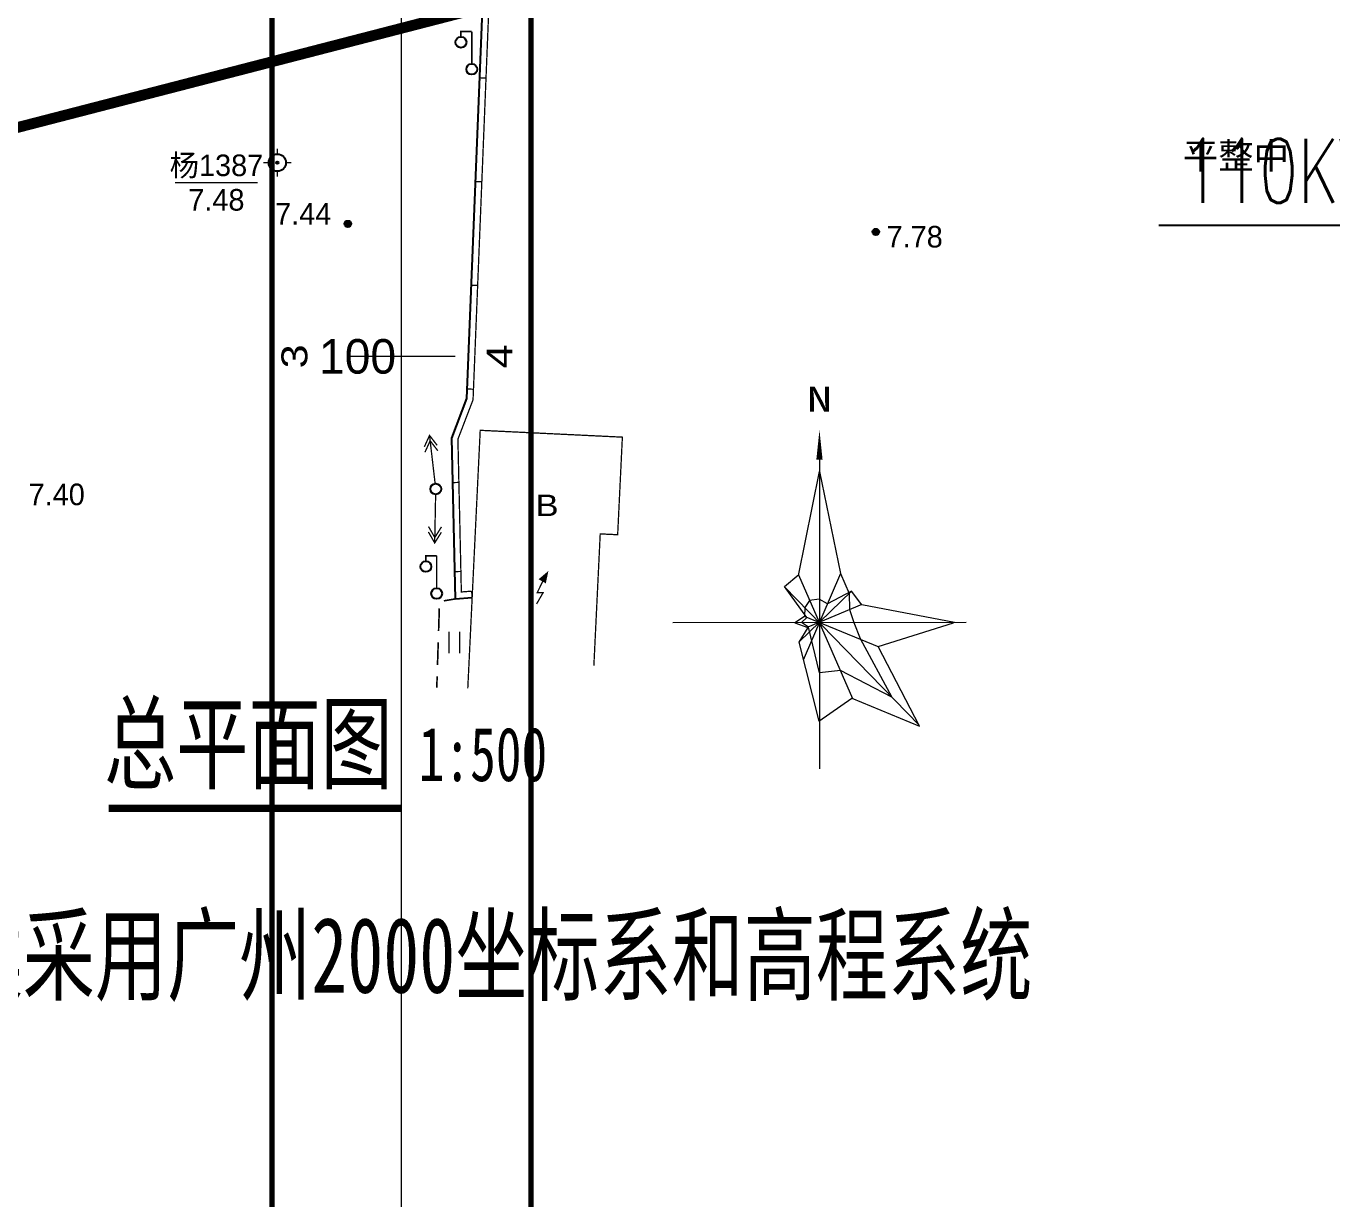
# Model space of a CAD drawing. Extents: x -83084 to 31773731, y -158416 to 241421036.
# Drawn here: x 32082.6 to 32143.1, y 241060.9 to 241115.3 of the extents above; entities that cross this region are included whole.
import ezdxf
from ezdxf.enums import TextEntityAlignment as Align
from ezdxf.xclip import XClip

# ---------------------------------------------------------------- set-up
doc = ezdxf.new("R2010")
doc.units = 0
doc.header["$LTSCALE"] = 1000
doc.header["$MEASUREMENT"] = 0
doc.header["$XCLIPFRAME"] = 0
for name, pattern in [('1', [0]), ('10010', [0]), ('2', [0]), ('677', [0]), ('721020', [0]), ('CENTER2', [1.125, 0.75, -0.125, 0.125, -0.125]), ('DASH', [0.35, 0.25, -0.1])]:
    doc.linetypes.add(name, pattern=pattern)
for name, color, linetype, lineweight in [('110KV电缆', 6, 'DASH', 0), ('A-ANNO-TEXT1', 7, 'Continuous', 15), ('A-ANNO-TEXT2', 7, 'Continuous', 15)]:
    doc.layers.add(name, color=color, linetype=linetype, lineweight=lineweight)
for name, color, linetype in [('DIM_LEAD', 3, 'Continuous'), ('GZ_BJT_用地界线', 1, 'Continuous'), ('PUB_TEXT', 7, 'Continuous'), ('规划道路边线', 165, 'Continuous')]:
    doc.layers.add(name, color=color, linetype=linetype)
doc.layers.add('地形', color=7, linetype='Continuous', true_color=0x323232)
doc.layers.add('建筑控制线', color=7, linetype='Continuous', true_color=0xff0505)
doc.styles.add('20170303 总平面图(现场施工蓝图 V1.0版)$0$HT', font='simhei.ttf', dxfattribs={"width": 0.7})
doc.styles.add('5-100', font='simhei.ttf', dxfattribs={"width": 0.7})
doc.styles.add('7-100', font='simhei.ttf', dxfattribs={"width": 0.7})
doc.styles.add('_TCH_DIM', font='SIMPLEX', dxfattribs={"bigfont": 'GBCBIG'})
doc.styles.add('DMHT', font='')
doc.styles.add('GKST', font='')
doc.styles.add('JMHT', font='')
doc.styles.add('KZHT', font='')
doc.styles.add('TKH', font='')
doc.styles.get('DMHT').set_extended_font_data('方正细等线简体')
doc.styles.get('GKST').set_extended_font_data('方正细等线简体')
doc.styles.get('JMHT').set_extended_font_data('方正细等线简体')
doc.styles.get('KZHT').set_extended_font_data('方正细等线简体')
doc.styles.get('TKH').set_extended_font_data('方正细等线简体')

# ---------------------------------------------------------------- blocks, each defined once
blk = doc.blocks.new('jjjg')
at = {"layer": '建筑控制线', "color": 1, "linetype": 'CENTER2', "ltscale": 0.01, "const_width": 0.5}
blk.add_lwpolyline([(383.239, 107.973), (344.513, 97.96), (232.405, 68.975), (183.609, 58.956), (155.208, 51.953), (155.198, 51.951), (135.846, 179.065), (134.192, 189.926), (133.85, 194.329), (133.812, 204.312), (133.812, 204.314), (133.604, 259.566), (133.74, 265.128), (133.853, 269.743), (134.678, 279.892), (134.86, 281.203), (147.348, 281.975), (306.164, 287.26), (316.913, 289.169, 0.024864), (335.611, 291.821, 0.001838), (336.982, 292.091), (359.271, 296.561)], format="xyb", dxfattribs=at)
blk.add_lwpolyline([(494.359, 136.702), (383.239, 107.973), (344.513, 97.96), (232.405, 68.975), (183.609, 58.956), (152.953, 183.282), (146.967, 207.555), (168.731, 244.6), (203.627, 103.082, 0.417511), (228.052, 88.507), (339.507, 117.323, 0.414214), (346.685, 129.508), (366.048, 134.514, 0.414214), (378.233, 127.336), (473.781, 152.039, 0.284842), (488.344, 167.276, 0.182676), (486.181, 181.252), (468.473, 212.548, -0.074148), (445.195, 273.123), (466.343, 230.518), (514.694, 142.859)], format="xyb", close=True, dxfattribs=at)
blk.add_lwpolyline([(494.359, 136.702), (383.239, 107.973), (344.513, 97.96), (232.405, 68.975), (183.609, 58.956), (152.953, 183.282), (146.967, 207.555), (168.731, 244.6), (203.627, 103.082, 0.417511), (228.052, 88.507), (339.507, 117.323, 0.414214), (346.685, 129.508), (366.048, 134.514, 0.414214), (378.233, 127.336), (473.781, 152.039, 0.284842), (488.344, 167.276, 0.182676), (486.181, 181.252), (468.473, 212.548, -0.074148), (445.195, 273.123), (466.343, 230.518), (514.694, 142.859)], format="xyb", close=True, dxfattribs=at)
blk = doc.blocks.new('vklkjilu')
for p, q in [((0, 7.549), (0, -6.789)), ((-0.97, 2.175), (-0.001, 6.99)), ((-0.001, 6.99), (0.981, 2.268)), ((-1.623, 1.667), (-0.963, 2.214)), ((-0.975, 2.204), (1.53, -3.52)), ((0.98, 2.27), (-0.753, -1.747)), ((0.981, 2.268), (1.383, 1.334)), ((-0.592, 0.235), (-1.623, 1.667)), ((-1.617, 1.648), (4.619, -4.76)), ((1.481, 1.449), (-0.954, -0.919)), ((1.383, 1.334), (1.395, 0.603)), ((1.962, 0.827), (-0.533, -0.227)), ((-6.789, -0.011), (6.789, 0.011)), ((-0.826, 0.002), (-0.592, 0.235)), ((-0.512, -0.219), (-0.826, 0.002)), ((-0.707, 0.284), (2.752, -1.126)), ((1.395, 0.603), (1.588, -0.01)), ((0.006, -2.332), (-0.512, -0.219)), ((1.588, -0.01), (1.889, -0.752)), ((1.889, -0.752), (3.345, -3.459)), ((0.982, -2.232), (0.006, -2.332)), ((3.345, -3.459), (0.982, -2.232))]:
    blk.add_line(p, q)
blk.add_lwpolyline([(0, 8.924, 0, 0.288, 0), (0, 7.549, 0.288, 0.288, 0)], format="xyseb")
blk.add_lwpolyline([(6.259, 0.003), (1.96, 0.812), (1.487, 1.442), (0.373, 0.864), (-0.008, 1.085), (-0.454, 1.024), (-0.673, 0.697), (-0.7, 0.276), (-1.144, -0.012), (-0.533, -0.228), (-0.957, -0.91), (-0.029, -4.579), (1.503, -3.509), (4.641, -4.803), (2.721, -1.123), (6.207, -0.023)])
at = {"style": '20170303 总平面图(现场施工蓝图 V1.0版)$0$HT', "width": 1.5}
blk.add_text('N', height=1.152, dxfattribs=at).set_placement((0, 10.348), align=Align.MIDDLE_CENTER)
blk = doc.blocks.new('51815002')
at = {"linetype": '2'}
blk.add_hatch(color=0, dxfattribs=at).paths.add_polyline_path([(0.291, 2.3), (1, 2.9), (0.811, 2)])
at = {"color": 0, "linetype": 'Continuous', "lineweight": -3, "const_width": 0.12}
blk.add_lwpolyline([(0, 0), (0.606, 1.05), (0.06, 1.05), (0.811, 2.6)], dxfattribs=at)
blk.add_lwpolyline([(0.291, 2.3), (1, 2.9), (0.811, 2)], close=True, dxfattribs=at)
blk = doc.blocks.new('51133001')
at = {"color": 0, "linetype": 'Continuous', "lineweight": -3, "const_width": 0.12}
for points in [[(5, 0), (0.5, 0)], [(3.5, 0.6), (4.5, 0), (3.5, -0.6)], [(4, 0.6), (5, 0), (4, -0.6)]]:
    blk.add_lwpolyline(points, dxfattribs=at)
blk = doc.blocks.new('51133002')
at = {"color": 0, "linetype": '1', "lineweight": -3}
blk.add_circle((0, 0), 0.5, dxfattribs=at)
blk = doc.blocks.new('332')
at = {"color": 0, "linetype": 'Continuous', "lineweight": -3, "const_width": 0.15}
for points in [[(0, 3.5), (-1, 3.5), (-1, 3)], [(0, 0.5), (0, 3.5)]]:
    blk.add_lwpolyline(points, dxfattribs=at)
at = {"color": 0, "linetype": 'Continuous', "lineweight": -3}
for centre in [(-1, 2.5), (0, 0)]:
    blk.add_circle(centre, 0.5, dxfattribs=at)
blk = doc.blocks.new('904')
at = {"linetype": '2'}
h = blk.add_hatch(color=0, dxfattribs=at)
edge = h.paths.add_edge_path(flags=0)
edge.add_arc((0, 0), 0.3, 0, 360)
at = {"color": 0, "linetype": 'Continuous', "lineweight": -3}
for radius in [0.3, 0.15]:
    blk.add_circle((0, 0), radius, dxfattribs=at)
blk = doc.blocks.new('106')
at = {"color": 0, "linetype": '1', "lineweight": -3, "const_width": 0.12}
for points in [[(0, 0.8), (0, 1.3)], [(-0.8, 0), (-1.3, 0)], [(0.8, 0), (1.3, 0)], [(0, -0.8), (0, -1.3)]]:
    blk.add_lwpolyline(points, dxfattribs=at)
at = {"color": 0, "linetype": '1', "lineweight": -3}
for radius in [0.8, 0.1]:
    blk.add_circle((0, 0), radius, dxfattribs=at)
blk = doc.blocks.new('151')
at = {"color": 0, "linetype": 'Continuous', "lineweight": -3, "const_width": 0.12}
for points in [[(-0.5, 2), (-0.5, 0)], [(0.5, 2), (0.5, 0)]]:
    blk.add_lwpolyline(points, dxfattribs=at)
blk = doc.blocks.new('ysdx12')
at = {"layer": '地形', "linetype": '721020', "lineweight": -3, "ltscale": 0.5, "const_width": 0.15}
blk.add_lwpolyline([(155.187, 19.465), (116.461, 9.453), (4.353, -19.532), (-44.443, -29.551), (-72.844, -36.554), (-72.854, -36.557), (-92.206, 90.558), (-93.86, 101.419), (-94.202, 105.822), (-94.24, 115.804), (-94.24, 115.807), (-94.448, 171.059), (-94.312, 176.62), (-94.199, 181.236), (-93.374, 191.385), (-93.192, 192.696), (-80.704, 193.468), (78.112, 198.753), (88.861, 200.662, 0.024922), (107.559, 203.314, 0.002245), (108.93, 203.583), (131.218, 208.054)], format="xyb", dxfattribs=at)
at = {"layer": '地形', "linetype": 'Continuous', "lineweight": -3, "ltscale": 0.5}
for points, const_width in [([(69.928, 89.767), (69.928, -122.233)], 0.25), ([(81.928, -122.233), (81.928, 89.767)], 0.25), ([(80.996, 32.739), (78.946, -18.183), (78.242, -20.021), (78.409, -27.478), (79.202, -27.416)], 0.06), ([(81.296, 32.727), (79.244, -18.244), (78.543, -20.073), (78.702, -27.154), (79.179, -27.117)], 0.06), ([(79.544, -3.321), (79.844, -3.333)], 0.06), ([(65.442, -8.178), (69.267, -8.178)], 0.06), ([(79.351, -8.129), (79.65, -8.141)], 0.06), ([(79.157, -12.937), (79.457, -12.949)], 0.06), ([(78.964, -17.745), (79.263, -17.757)], 0.06), ([(84.841, -30.57), (85.135, -24.462), (85.943, -24.501), (86.161, -19.978), (79.576, -19.661), (79, -31.626)], 0.06), ([(78.288, -22.084), (78.588, -22.077)], 0.06), ([(78.381, -26.21), (78.681, -26.204)], 0.06), ([(79.202, -27.416), (79.179, -27.117)], 0.06), ([(78.409, -27.478), (77.892, -27.565)], 0.075), ([(77.681, -27.92), (77.648, -28.969)], 0.075), ([(77.631, -29.493), (77.597, -30.542)], 0.075), ([(77.581, -31.066), (77.564, -31.59)], 0.075)]:
    blk.add_lwpolyline(points, dxfattribs=dict(at, const_width=const_width))
at = {"layer": '地形', "linetype": '10010', "lineweight": -3, "ltscale": 0.5, "const_width": 0.06}
for points in [[(75.928, -122.233), (75.928, 89.767)], [(75.928, -122.233), (75.928, 89.767)], [(75.928, -16.233), (73.428, -16.233)], [(75.928, -16.233), (78.428, -16.233)]]:
    blk.add_lwpolyline(points, dxfattribs=at)
at = {"layer": '地形', "linetype": '677', "lineweight": -3, "ltscale": 0.5}
blk.add_polyline3d([(80.996, 32.739, 0), (78.946, -18.183, 0), (78.242, -20.021, 0), (78.409, -27.478, 0), (79.202, -27.416, 0)], dxfattribs=at)
at = {"layer": '地形', "linetype": 'Continuous', "xscale": 0.5, "yscale": 0.5}
for name, p in [('332', (79.184, -2.926)), ('106', (70.177, -7.257)), ('904', (73.445, -10.096)), ('904', (97.9, -10.467)), ('332', (77.559, -27.227)), ('51815002', (82.188, -27.709)), ('151', (78.378, -29.994))]:
    blk.add_blockref(name, p, dxfattribs=at)
at = {"layer": '地形', "linetype": 'Continuous'}
for name, xscale, yscale, rotation in [('51133001', 0.5, 0.5, 96.61705197897497), ('51133002', 0.4999999999999996, 0.4999999999999996, 272.7520478243836), ('51133001', 0.5000000000000006, 0.5000000000000006, 268.8870350183701)]:
    blk.add_blockref(name, (77.516, -22.381), dxfattribs=dict(at, xscale=xscale, yscale=yscale, rotation=rotation))
at = {"layer": '地形', "style": 'GKST'}
blk.add_text('平整中', height=1.2, dxfattribs=at).set_placement((112.13, -7.9), align=Align.BOTTOM_LEFT)
at = {"layer": '地形', "style": 'KZHT'}
for s, p in [('杨1387', (67.355, -7.378)), ('7.48', (67.355, -8.978))]:
    blk.add_text(s, height=1, dxfattribs=at).set_placement(p, align=Align.MIDDLE_CENTER)
at = {"layer": '地形', "style": 'JMHT'}
blk.add_text('100', height=1.6, dxfattribs=at).set_placement((75.678, -16.233), align=Align.MIDDLE_RIGHT)
at = {"layer": '地形', "style": 'TKH', "width": 1.25}
for s, p in [('3', (71.928, -16.233)), ('4', (81.428, -16.233))]:
    blk.add_text(s, height=1.2, rotation=90, dxfattribs=at).set_placement(p, align=Align.BOTTOM_CENTER)
at = {"layer": '地形', "style": 'JMHT', "width": 1.2}
blk.add_text('B', height=1, dxfattribs=at).set_placement((82.136, -23.939), align=Align.BOTTOM_LEFT)
for points in [[(70.076, -9.008), (72.651, -9.008), (72.651, -10.258), (70.076, -10.258)], [(98.4, -10.067), (100.975, -10.067), (100.975, -11.317), (98.4, -11.317)], [(58.656, -22.012), (61.231, -22.012), (61.231, -23.262), (58.656, -23.262)]]:
    blk.add_wipeout(points).dxf.layer = '地形'
at = {"layer": '地形', "style": 'DMHT'}
for s, p in [('7.44', (70.076, -9.128)), ('7.78', (98.4, -10.187)), ('7.40', (58.656, -22.132))]:
    blk.add_text(s, height=1, dxfattribs=at).set_placement(p, align=Align.TOP_LEFT)
blk = doc.blocks.new('adfgaw')
at = {"layer": 'DIM_LEAD'}
blk.add_line((15.191, -191.773), (-11.879, -191.773), dxfattribs=at)
at = {"layer": 'PUB_TEXT', "style": '_TCH_DIM', "width": 0.705882}
blk.add_text('110KV', height=2.975, dxfattribs=at).set_placement((-10.829, -190.723))
blk = doc.blocks.new('ghdlbx')
at = {"layer": '规划道路边线', "linetype": '721020', "lineweight": -3, "ltscale": 0.5, "const_width": 0.15}
blk.add_lwpolyline([(116.461, 9.453), (4.353, -19.532)], dxfattribs=at)

msp = doc.modelspace()

# ---------------------------------------------------------------- linework, layer by layer
at = {"layer": 'GZ_BJT_用地界线', "linetype": 'CENTER2', "lineweight": 0, "ltscale": 10, "const_width": 0.001}
msp.add_lwpolyline([(32179.259, 241135.698), (32140.533, 241125.686), (32028.425, 241096.701), (31979.629, 241086.682), (31951.228, 241079.679), (31951.218, 241079.676), (31931.866, 241206.791), (31930.212, 241217.652), (31929.87, 241222.055), (31929.832, 241232.037), (31929.832, 241232.04), (31929.624, 241287.292), (31929.76, 241292.853), (31929.873, 241297.469), (31930.698, 241307.618), (31930.88, 241308.929), (31943.368, 241309.701), (32102.184, 241314.986), (32112.933, 241316.895, 0.024864), (32131.631, 241319.547, 0.001838), (32133.002, 241319.816), (32155.29, 241324.287)], format="xyb", dxfattribs=at)
msp.add_lwpolyline([(32179.259, 241135.698), (32140.533, 241125.686), (32028.425, 241096.701), (31979.629, 241086.682), (31951.228, 241079.679), (31951.218, 241079.676), (31931.866, 241206.791), (31930.212, 241217.652), (31929.87, 241222.055), (31929.832, 241232.037), (31929.832, 241232.04), (31929.624, 241287.292), (31929.76, 241292.853), (31929.873, 241297.469), (31930.698, 241307.618), (31930.88, 241308.929), (31943.368, 241309.701), (32102.184, 241314.986), (32112.933, 241316.895, 0.024864), (32131.631, 241319.547, 0.001838), (32133.002, 241319.816), (32155.29, 241324.287)], format="xyb", dxfattribs=at)
msp.add_lwpolyline([(32179.259, 241135.698), (32140.533, 241125.686), (32028.425, 241096.701), (31979.629, 241086.682), (31951.228, 241079.679), (31951.218, 241079.676), (31931.866, 241206.791), (31930.212, 241217.652), (31929.87, 241222.055), (31929.832, 241232.037), (31929.832, 241232.04), (31929.624, 241287.292), (31929.76, 241292.853), (31929.873, 241297.469), (31930.698, 241307.618), (31930.88, 241308.929), (31943.368, 241309.701), (32102.184, 241314.986), (32112.933, 241316.895, 0.024864), (32131.631, 241319.547, 0.001838), (32133.002, 241319.816), (32155.29, 241324.287)], format="xyb", dxfattribs=at)
msp.add_lwpolyline([(32179.259, 241135.698), (32140.533, 241125.686), (32028.425, 241096.701), (31979.629, 241086.682), (31951.228, 241079.679), (31951.218, 241079.676), (31931.866, 241206.791), (31930.212, 241217.652), (31929.87, 241222.055), (31929.832, 241232.037), (31929.832, 241232.04), (31929.624, 241287.292), (31929.76, 241292.853), (31929.873, 241297.469), (31930.698, 241307.618), (31930.88, 241308.929), (31943.368, 241309.701), (32102.184, 241314.986), (32112.933, 241316.895, 0.024864), (32131.631, 241319.547, 0.001838), (32133.002, 241319.816), (32155.29, 241324.287)], format="xyb", dxfattribs=at)

# ---------------------------------------------------------------- next in the draw order: wipeouts: each hides what was drawn before it
msp.add_wipeout([(32128.838, 241433.226), (32128.838, 241391.226), (31905.854, 241391.226), (31905.854, 241333.087), (31867.793, 241333.087), (31867.793, 241211.576), (31912.1, 241211.576), (31912.1, 241022.726), (31783.02, 241022.726), (31783.02, 241433.226)])

# ---------------------------------------------------------------- next in the draw order: linework, layer by layer
at = {"layer": 'A-ANNO-TEXT1', "const_width": 0.35}
msp.add_lwpolyline([(32086.435, 241079.051), (32099.992, 241079.051)], dxfattribs=at)
at = {"layer": 'GZ_BJT_用地界线', "linetype": 'CENTER2', "lineweight": 0}
msp.add_lwpolyline([(32290.379, 241164.428), (32179.259, 241135.698), (32140.533, 241125.686), (32028.425, 241096.701), (31979.629, 241086.682), (31948.973, 241211.008), (31942.987, 241235.281), (31964.751, 241272.326), (31999.647, 241130.808, 0.417511), (32024.072, 241116.233), (32135.527, 241145.049, 0.414214), (32142.705, 241157.234), (32162.068, 241162.24, 0.414214), (32174.253, 241155.062), (32269.801, 241179.765, 0.284842), (32284.364, 241195.002, 0.182676), (32282.201, 241208.978), (32264.493, 241240.274, -0.074148), (32241.215, 241300.849), (32262.363, 241258.244), (32310.714, 241170.585)], format="xyb", close=True, dxfattribs=at)

# ---------------------------------------------------------------- next in the draw order: block references
at = {"layer": 'A-ANNO-TEXT2', "linetype": 'Continuous', "ltscale": 0.001}
msp.add_blockref('vklkjilu', (32119.363, 241087.667), dxfattribs=at)
at = {"layer": 'PUB_TEXT'}
ref = msp.add_blockref('jjjg', (31796.02, 241027.726), dxfattribs=at)
XClip(ref).set_block_clipping_path([(-13.0000000003, -5.0000000001), (531.4999999997, 405.4999999999)])

# ---------------------------------------------------------------- next in the draw order: texts
at = {"layer": 'A-ANNO-TEXT1', "width": 0.7}
for s, height, style, p in [('总平面图', 3.5, '7-100', (32086.228, 241080.312)), ('1:500', 2.5, '5-100', (32100.799, 241080.312))]:
    msp.add_text(s, height=height, dxfattribs=dict(at, style=style)).set_placement(p)

# ---------------------------------------------------------------- next in the draw order: block references
ref = msp.add_blockref('ysdx12', (32024.072, 241116.233))
XClip(ref).set_block_clipping_path([(-272.4682125144, -93.5070921242), (303.3494281587, 310.7769526536)])

# ---------------------------------------------------------------- next in the draw order: block references
ref = msp.add_blockref('ghdlbx', (32024.072, 241116.233))
XClip(ref).set_block_clipping_path([(-228.0520679788, -93.5070920873), (303.447932021, 316.9929079127)])
at = {"layer": '110KV电缆'}
msp.add_blockref('adfgaw', (32146.962, 241297.832), dxfattribs=at)

# ---------------------------------------------------------------- next in the draw order: texts
at = {"layer": 'A-ANNO-TEXT1', "style": '7-100', "width": 0.7}
msp.add_text('备注：本方案采用广州2000坐标系和高程系统', height=3.5, dxfattribs=at).set_placement((32062.405, 241070.501))

# ---------------------------------------------------------------- next in the draw order: wipeouts: each hides what was drawn before it
msp.add_wipeout([(32128.838, 241433.226), (32128.838, 241391.226), (31905.854, 241391.226), (31906.098, 241297.303), (31867.793, 241297.303), (31867.793, 241211.576), (31912.1, 241211.576), (31912.1, 241022.726), (31783.02, 241022.726), (31783.02, 241433.226)])

doc.saveas('drawing.dxf')
